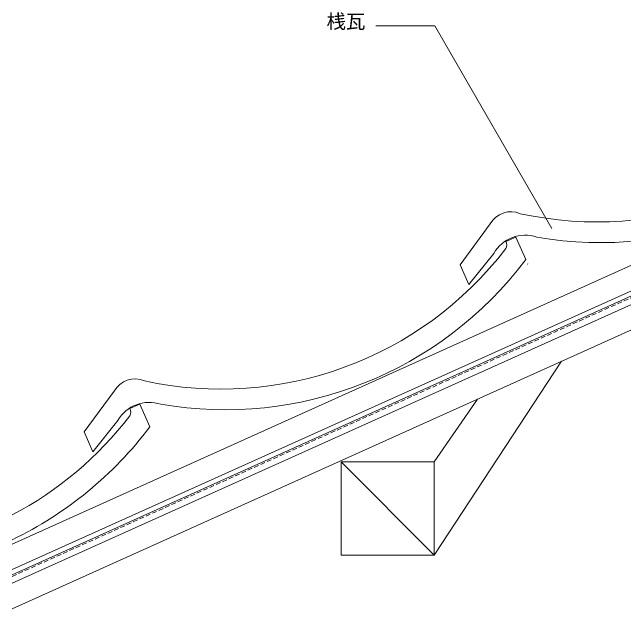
# Model space of a CAD drawing. Units: millimetres, scale not verified. Extents: x -203 to 197, y -138 to 132.
# Drawn here: x -167.4 to -88.6, y -46.5 to 30.3 of the extents above; entities that cross this region are included whole.
import ezdxf
from ezdxf.enums import TextEntityAlignment as Align

# ---------------------------------------------------------------- set-up
doc = ezdxf.new("R2010")
doc.units = ezdxf.units.MM
doc.header["$LTSCALE"] = 0.5
doc.linetypes.add('DASHED1', pattern=[1.8, 1.2, -0.6])
for name, color, linetype, lineweight in [('1-0', 7, 'Continuous', 18), ('1-1', 3, 'DASHED1', 18), ('1-4', 7, 'Continuous', 18), ('1-6', 3, 'Continuous', 18)]:
    doc.layers.add(name, color=color, linetype=linetype, lineweight=lineweight)
doc.layers.add('1-5', color=7, linetype='Continuous')
doc.styles.add('ＭＳ ゴシック', font='')
doc.styles.get('ＭＳ ゴシック').set_extended_font_data('MS Gothic')

msp = doc.modelspace()

# ---------------------------------------------------------------- linework, layer by layer
at = {"layer": '1-0'}
for p, q in [((-167.371, -42.1123), (-28.0071, 20.6015)), ((-167.371, -43.2089), (-28.0071, 19.5049)), ((-167.371, -41.4543), (-33.0071, 19.0095)), ((-167.371, -46.4986), (-28.0071, 16.2151))]:
    msp.add_line(p, q, dxfattribs=at)
at = {"layer": '1-1'}
msp.add_line((-167.371, -42.3316), (-28.0071, 20.3822), dxfattribs=at)
at = {"layer": '1-4'}
msp.add_lwpolyline([(-97.8369, 2.4459), (-112.9087, 28.5509), (-120.5396, 28.5509)], dxfattribs=at)
at = {"layer": '1-6', "color": 7}
for p, q in [((-167.371, -38.1646), (-34.627, 21.5702)), ((-113.0071, -39.6011), (-96.5927, -14.6484)), ((-113.0071, -27.6011), (-107.4318, -19.526)), ((-125.0071, -27.6011), (-113.0071, -39.6011))]:
    msp.add_line(p, q, dxfattribs=at)
at = {"layer": '1-6'}
for p, q in [((-105.8045, 3.0302), (-109.6781, -2.2198)), ((-103.7761, 0.7776), (-102.5064, 1.3417)), ((-102.5064, 1.3417), (-101.2147, -1.5655)), ((-102.5064, 1.3417), (-101.2147, -1.5655)), ((-105.3244, -0.7574), (-108.5412, -4.7786)), ((-109.6781, -2.2198), (-108.5412, -4.7786)), ((-100.9697, -2.1168), (-100.954, -2.1521)), ((-154.2389, -18.4896), (-158.1125, -23.7397)), ((-150.9408, -20.1781), (-149.6491, -23.0853)), ((-153.7588, -22.2773), (-156.9756, -26.2985)), ((-158.1125, -23.7397), (-156.9756, -26.2985))]:
    msp.add_line(p, q, dxfattribs=at)
msp.add_lwpolyline([(-152.2106, -20.7423), (-150.9408, -20.1781), (-149.6491, -23.0853)], dxfattribs=at)
at = {"layer": '1-6', "color": 7}
msp.add_lwpolyline([(-113.0071, -27.6011), (-125.0071, -27.6011), (-125.0071, -39.6011), (-113.0071, -39.6011)], close=True, dxfattribs=at)
at = {"layer": '1-6'}
for centre, radius, start, end in [((-92.0524, 49.5623), 46.2741, 257.69414, 322.47541), ((-91.5443, 49.1746), 48.5435, 260.20919, 322.99105), ((-103.1289, 1.5398), 3.0627, 66.64658, 150.87677), ((-101.2992, -3.0381), 4.6263, 71.07908, 150.4632), ((-104.7145, 0.3285), 1.0402, 333.03788, 25.5705), ((-140.4868, 28.0425), 46.2741, 257.69414, 322.47541), ((-139.9788, 27.6548), 48.5435, 260.20919, 322.99105), ((-151.5634, -19.9801), 3.0627, 66.64658, 150.87677), ((-149.7337, -24.558), 4.6263, 71.07908, 150.4632), ((-153.1489, -21.1914), 1.0402, 333.03788, 25.5705), ((-188.9213, 6.5226), 46.2741, 297.75615, 322.47541), ((-188.4132, 6.1349), 48.5435, 295.68795, 322.99105)]:
    msp.add_arc(centre, radius, start, end, dxfattribs=at)

# ---------------------------------------------------------------- texts
at = {"layer": '1-5', "style": 'ＭＳ ゴシック'}
msp.add_text('桟瓦', height=1.833, dxfattribs=at).set_placement((-126.8797, 27.6301), align=Align.BOTTOM_LEFT)

doc.saveas('drawing.dxf')
